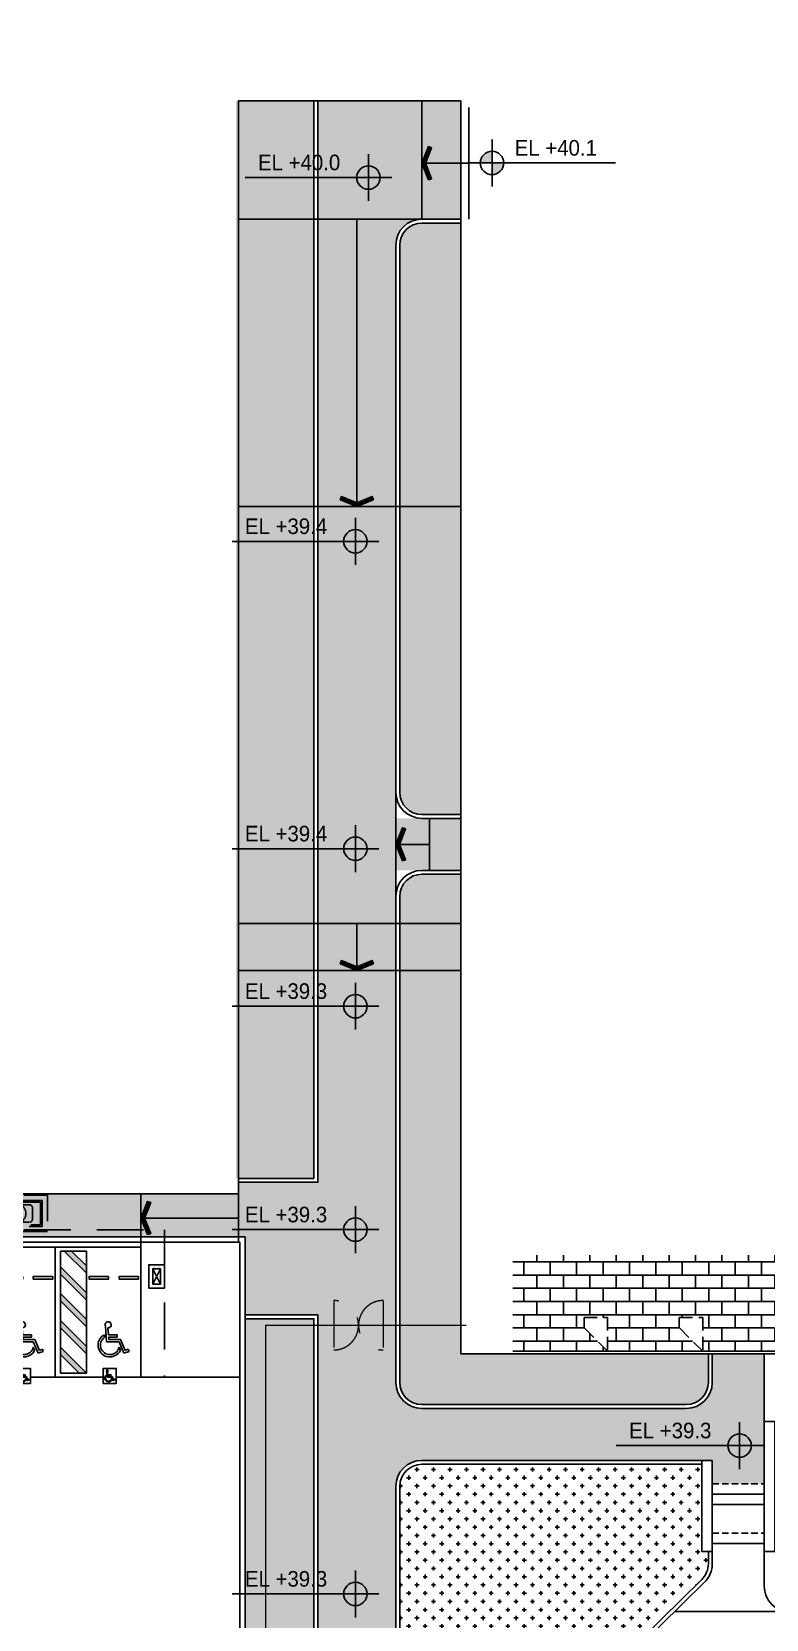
# Model space of a CAD drawing. Header units: millimetres. Extents: x -58335 to 291665, y -66693 to 213307.
# Drawn here: x 127654 to 155895, y 18095 to 79165 of the extents above; entities that cross this region are included whole.
import ezdxf
from ezdxf.enums import TextEntityAlignment as Align

# ---------------------------------------------------------------- set-up
doc = ezdxf.new("R2010")
doc.units = ezdxf.units.MM
doc.header["$LTSCALE"] = 1000
for name, pattern in [('X-SITE$0$H1', [1.5, 1, -0.5]), ('X-SITE$0$HID', [2.8, 1.8, -1]), ('X-SITE$0$HIDDEN', [0.375, 0.25, -0.125])]:
    doc.linetypes.add(name, pattern=pattern)
for name, color, linetype in [('X-SITE$0$# 레벨계획 PLOT', 212, 'Continuous'), ('X-SITE$0$-MY-hatch', 254, 'Continuous'), ('X-SITE$0$-MY-계획선', 253, 'Continuous'), ('X-SITE$0$-MY-녹지', 254, 'Continuous'), ('X-SITE$0$-MY-보조선', 253, 'Continuous'), ('X-SITE$0$-MY-포장Hatch', 254, 'Continuous'), ('X-SITE$0$-MY-포장선', 254, 'Continuous'), ('X-SITE$0$-경계휀스', 5, 'Continuous'), ('X-SITE$0$A-ELE-8', 8, 'Continuous'), ('X-SITE$0$A-ETC-전기', 8, 'X-SITE$0$H1'), ('X-SITE$0$A-HAT', 252, 'Continuous'), ('X-SITE$0$A-PARK', 8, 'Continuous'), ('X-SITE$0$A-ROAD', 6, 'Continuous'), ('X-SITE$0$A-ROAD-PED', 8, 'Continuous'), ('X-SITE$0$A-SYM-LEVEL', 7, 'Continuous'), ('X-SITE$0$A-TEXT-NOTE', 7, 'Continuous'), ('X-SITE$0$BOUNDARY_추후 증축', 7, 'X-SITE$0$H1'), ('X-SITE$0$PV-COL', 8, 'Continuous'), ('X-SITE$0$PV-주차장', 6, 'Continuous')]:
    doc.layers.add(name, color=color, linetype=linetype)
doc.layers.add('X-SITE$0$NOPLOT', color=193, linetype='Continuous', plot=False)
doc.styles.add('X-SITE$0$Gtx', font='')
doc.styles.add('X-SITE$0$WL', font='malgun.ttf')
doc.styles.get('X-SITE$0$Gtx').set_extended_font_data('Dotum')
doc.linetypes.add('X-SITE$0$FENCELINE1', pattern='A,6.35,-2.54,[133,ltypeshp.shx,S=2.54,R=0,X=-2.54,Y=0],-2.54,25.4', length=36.83)
pattern_1 = [(0, (-29382.5, 14650.24), (317.5, 317.5), [158.75, -476.25]), (90, (-29303.13, 14570.87), (-317.5, 317.5), [158.75, -476.25])]
pattern_2 = [(0, (-13126707.96, 453992), (0, 609.6), []), (90, (-13126707.96, 453992), (-609.6, 609.6), [609.6, -609.6])]
pattern_3 = [(0, (-245096.27, 36920.53), (0, 508), []), (90, (-245096.27, 36920.53), (-508, 508), [508, -508])]

# ---------------------------------------------------------------- blocks, each defined once
blk = doc.blocks.new('X-SITE$0$sym_level')
at = {"layer": 'X-SITE$0$A-SYM-LEVEL'}
h = blk.add_hatch(color=256, dxfattribs=at)
h.paths.add_polyline_path([(0, 450, 0.414214), (-450, 0), (0, 0)])
h.paths.add_polyline_path([(450, 0), (0, 0), (0, -450, 0.414214)])
blk.add_line((0, 900), (0, -900), dxfattribs=at)
blk.add_circle((0, 0), 450, dxfattribs=at)
blk = doc.blocks.new('X-SITE$0$240910_L-1F')
at = {"layer": 'X-SITE$0$-MY-hatch'}
h = blk.add_hatch(dxfattribs=at)
h.set_pattern_fill('AR-B816', color=256, scale=2.5, style=2)
h.set_pattern_definition(pattern_3)
h.paths.add_polyline_path([(120411, 44355), (120411, 43055), (119511, 43955), (119511, 44355)])
h.paths.add_polyline_path([(123171, 43955), (123171, 44355), (124071, 44355), (124071, 43055)])
h.paths.add_polyline_path([(126831, 44355), (127731, 44355), (127731, 43055), (126831, 43955)])
h.paths.add_polyline_path([(131391, 43055), (130491, 43955), (130491, 44355), (131391, 44355)])
h.paths.add_polyline_path([(134151, 44355), (135051, 44355), (135051, 43055), (134151, 43955)])
h.paths.add_polyline_path([(137811, 44355), (138711, 44355), (138711, 43055), (137811, 43955)])
h.paths.add_polyline_path([(141471, 43955), (141471, 44355), (142371, 44355), (142371, 43055)])
h.paths.add_polyline_path([(145131, 43955), (145131, 44355), (146031, 44355), (146031, 43055)])
h.paths.add_polyline_path([(148771, 46755), (116771, 46755), (116771, 43055), (148771, 43055)])
h = blk.add_hatch(dxfattribs=at)
h.set_pattern_fill('AR-B816', color=256, scale=2.5, style=2)
h.set_pattern_definition(pattern_3)
h.paths.add_polyline_path([(120411, 44355), (120411, 43055), (119511, 43955), (119511, 44355)])
h.paths.add_polyline_path([(123171, 43955), (123171, 44355), (124071, 44355), (124071, 43055)])
h.paths.add_polyline_path([(126831, 44355), (127731, 44355), (127731, 43055), (126831, 43955)])
h.paths.add_polyline_path([(131391, 43055), (130491, 43955), (130491, 44355), (131391, 44355)])
h.paths.add_polyline_path([(134151, 44355), (135051, 44355), (135051, 43055), (134151, 43955)])
h.paths.add_polyline_path([(137811, 44355), (138711, 44355), (138711, 43055), (137811, 43955)])
h.paths.add_polyline_path([(141471, 43955), (141471, 44355), (142371, 44355), (142371, 43055)])
h.paths.add_polyline_path([(145131, 43955), (145131, 44355), (146031, 44355), (146031, 43055)])
h.paths.add_polyline_path([(148771, 46755), (116771, 46755), (116771, 43055), (148771, 43055)])
at = {"layer": 'X-SITE$0$-MY-녹지'}
h = blk.add_hatch(dxfattribs=at)
h.set_pattern_fill('CROSS', color=256, scale=50, style=2)
h.set_pattern_definition(pattern_1)
edge = h.paths.add_edge_path()
edge.add_line((114771, 63705), (114771, 86455))
edge.add_line((114771, 86455), (113271, 86455))
edge.add_arc((113271, 85605), 850, 90, 180)
edge.add_line((112421, 85605), (112421, 64555))
edge.add_arc((113271, 64555), 850, 180, 270)
edge.add_line((113271, 63705), (114771, 63705))
edge = h.paths.add_edge_path()
edge.add_line((114771, 42955), (114771, 61405))
edge.add_line((114771, 61405), (113271, 61405))
edge.add_arc((113271, 60555), 850, 90, 180)
edge.add_line((112421, 60555), (112421, 41855))
edge.add_arc((113271, 41855), 850, 180, 270)
edge.add_line((113271, 41005), (123438, 41005))
edge.add_arc((123438, 41855), 850, 270, 360)
edge.add_line((124288, 41855), (124288, 42955))
edge.add_line((124288, 42955), (114771, 42955))
h.paths.add_polyline_path([(109121, 91155), (106121, 91155), (106121, 49705), (109121, 49705)])
h = blk.add_hatch(dxfattribs=at)
h.set_pattern_fill('CROSS', color=256, scale=50, style=2)
h.set_pattern_definition(pattern_1)
h.paths.add_polyline_path([(109121, 91155), (106121, 91155), (106121, 49705), (109121, 49705)])
edge = h.paths.add_edge_path()
edge.add_line((114771, 63705), (114771, 86455))
edge.add_line((114771, 86455), (113271, 86455))
edge.add_arc((113271, 85605), 850, 90, 180)
edge.add_line((112421, 85605), (112421, 64555))
edge.add_arc((113271, 64555), 850, 180, 270)
edge.add_line((113271, 63705), (114771, 63705))
edge = h.paths.add_edge_path()
edge.add_line((114771, 42955), (114771, 61405))
edge.add_line((114771, 61405), (113271, 61405))
edge.add_arc((113271, 60555), 850, 90, 180)
edge.add_line((112421, 60555), (112421, 41855))
edge.add_arc((113271, 41855), 850, 180, 270)
edge.add_line((113271, 41005), (123438, 41005))
edge.add_arc((123438, 41855), 850, 270, 360)
edge.add_line((124288, 41855), (124288, 42955))
edge.add_line((124288, 42955), (114771, 42955))
h = blk.add_hatch(dxfattribs=at)
h.set_pattern_fill('CROSS', color=256, scale=50, style=2)
h.set_pattern_definition(pattern_1)
edge = h.paths.add_edge_path()
edge.add_line((107571, -5402), (106471, -5402))
edge.add_line((106471, -5402), (106471, -5952))
edge.add_line((106471, -5952), (108271, -5952))
edge.add_arc((108271, -5102), 850, 270, 360)
edge.add_line((109121, -5102), (109121, 44305))
edge.add_line((109121, 44305), (106471, 44305))
edge.add_line((106471, 44305), (106471, -4402))
edge.add_line((106471, -4402), (107571, -4402))
edge.add_line((107571, -4402), (107571, -5402))
h = blk.add_hatch(dxfattribs=at)
h.set_pattern_fill('CROSS', color=256, scale=50, style=2)
h.set_pattern_definition(pattern_1)
edge = h.paths.add_edge_path()
edge.add_line((107571, -5402), (106471, -5402))
edge.add_line((106471, -5402), (106471, -5952))
edge.add_line((106471, -5952), (108271, -5952))
edge.add_arc((108271, -5102), 850, 270, 360)
edge.add_line((109121, -5102), (109121, 44305))
edge.add_line((109121, 44305), (106471, 44305))
edge.add_line((106471, 44305), (106471, -4402))
edge.add_line((106471, -4402), (107571, -4402))
edge.add_line((107571, -4402), (107571, -5402))
h = blk.add_hatch(dxfattribs=at)
h.set_pattern_fill('CROSS', color=256, scale=50, style=2)
h.set_pattern_definition(pattern_1)
edge = h.paths.add_edge_path()
edge.add_line((124038, 35355), (124038, 38705))
edge.add_line((124038, 38705), (113271, 38705))
edge.add_arc((113271, 37855), 850, 90, 180)
edge.add_line((112421, 37855), (112421, 23671))
edge.add_arc((112771, 23671), 350, 180, 314.56562)
edge.add_line((113017, 23422), (124034, 34274))
edge.add_arc((123438, 34879), 850, 314.56562, 360)
edge.add_line((124288, 34879), (124288, 35355))
edge.add_line((124288, 35355), (124038, 35355))
h = blk.add_hatch(dxfattribs=at)
h.set_pattern_fill('CROSS', color=256, scale=50, style=2)
h.set_pattern_definition(pattern_1)
edge = h.paths.add_edge_path()
edge.add_line((124038, 35355), (124038, 38705))
edge.add_line((124038, 38705), (113271, 38705))
edge.add_arc((113271, 37855), 850, 90, 180)
edge.add_line((112421, 37855), (112421, 23671))
edge.add_arc((112771, 23671), 350, 180, 314.56562)
edge.add_line((113017, 23422), (124034, 34274))
edge.add_arc((123438, 34879), 850, 314.56562, 360)
edge.add_line((124288, 34879), (124288, 35355))
edge.add_line((124288, 35355), (124038, 35355))
h = blk.add_hatch(dxfattribs=at)
h.set_pattern_fill('CROSS', color=256, scale=50, style=2)
h.set_pattern_definition(pattern_1)
edge = h.paths.add_edge_path()
edge.add_line((167850, -2045), (167850, 3517))
edge.add_arc((169000, 3517), 1150, 135, 180, ccw=False)
edge.add_line((168187, 4330), (170751, 6894))
edge.add_arc((170150, 7495), 850, 315, 360)
edge.add_line((171000, 7495), (171000, 10431))
edge.add_arc((170650, 10431), 350, 0, 90)
edge.add_line((170650, 10781), (169000, 10781))
edge.add_line((169000, 10781), (169000, 15581))
edge.add_line((169000, 15581), (171150, 15581))
edge.add_arc((171150, 15931), 350, 270, 360)
edge.add_line((171500, 15931), (171500, 18666))
edge.add_line((171500, 18666), (172500, 19666))
edge.add_line((172500, 19666), (172500, 33575))
edge.add_arc((171500, 32018), 1850, 57.27956, 90)
edge.add_line((171500, 33868), (163650, 33868))
edge.add_line((163650, 33868), (163650, -2252))
edge.add_line((163650, -2252), (118350, -2252))
edge.add_line((118350, -2252), (118350, 24611))
edge.add_arc((118000, 24611), 350, 0, 134.56562)
edge.add_line((117754, 24860), (112675, 19857))
edge.add_arc((113271, 19251), 850, 134.56562, 180)
edge.add_line((112421, 19251), (112421, -3602))
edge.add_arc((113271, -3602), 850, 180, 270)
edge.add_line((113271, -4452), (115271, -4452))
edge.add_line((115271, -4452), (117628, -6102))
edge.add_line((117628, -6102), (164146, -6102))
edge.add_line((164146, -6102), (167601, -2646))
edge.add_arc((167000, -2045), 850, 314.99999, 360)
h = blk.add_hatch(dxfattribs=at)
h.set_pattern_fill('CROSS', color=256, scale=50, style=2)
h.set_pattern_definition(pattern_1)
edge = h.paths.add_edge_path()
edge.add_line((167850, -2045), (167850, 3517))
edge.add_arc((169000, 3517), 1150, 135, 180, ccw=False)
edge.add_line((168187, 4330), (170751, 6894))
edge.add_arc((170150, 7495), 850, 315, 360)
edge.add_line((171000, 7495), (171000, 10431))
edge.add_arc((170650, 10431), 350, 0, 90)
edge.add_line((170650, 10781), (169000, 10781))
edge.add_line((169000, 10781), (169000, 15581))
edge.add_line((169000, 15581), (171150, 15581))
edge.add_arc((171150, 15931), 350, 270, 360)
edge.add_line((171500, 15931), (171500, 18666))
edge.add_line((171500, 18666), (172500, 19666))
edge.add_line((172500, 19666), (172500, 33575))
edge.add_arc((171500, 32018), 1850, 57.27956, 90)
edge.add_line((171500, 33868), (163650, 33868))
edge.add_line((163650, 33868), (163650, -2252))
edge.add_line((163650, -2252), (118350, -2252))
edge.add_line((118350, -2252), (118350, 24611))
edge.add_arc((118000, 24611), 350, 0, 134.56562)
edge.add_line((117754, 24860), (112675, 19857))
edge.add_arc((113271, 19251), 850, 134.56562, 180)
edge.add_line((112421, 19251), (112421, -3602))
edge.add_arc((113271, -3602), 850, 180, 270)
edge.add_line((113271, -4452), (115271, -4452))
edge.add_line((115271, -4452), (117628, -6102))
edge.add_line((117628, -6102), (164146, -6102))
edge.add_line((164146, -6102), (167601, -2646))
edge.add_arc((167000, -2045), 850, 314.99999, 360)
at = {"layer": 'X-SITE$0$-MY-포장Hatch'}
h = blk.add_hatch(dxfattribs=at)
h.set_pattern_fill('AR-B816', color=256, scale=3)
h.set_pattern_definition(pattern_2)
edge = h.paths.add_edge_path()
edge.add_line((21960, 91805), (62471, 91805))
edge.add_line((62471, 91805), (62471, 100355))
edge.add_arc((62471, 98555), 1800, 90, 180)
edge.add_line((60671, 98555), (60671, 93455))
edge.add_line((60671, 93455), (18271, 93455))
edge.add_arc((18271, 91655), 1800, 90, 180)
edge.add_line((16471, 91655), (16471, 47455))
edge.add_line((16471, 47455), (106471, 47455))
edge.add_line((106471, 47455), (106471, 44455))
edge.add_line((106471, 44455), (109271, 44455))
edge.add_line((109271, 44455), (109271, 49555))
edge.add_line((109271, 49555), (106221, 49555))
edge.add_line((106221, 49555), (106221, 49105))
edge.add_line((106221, 49105), (20121, 49105))
edge.add_line((20121, 49105), (20121, 49505))
edge.add_line((20121, 49505), (18221, 49505))
edge.add_line((18221, 49505), (18221, 91805))
edge.add_line((18221, 91805), (21960, 91805))
edge.add_line((21960, 91805), (21960, 91805))
h = blk.add_hatch(dxfattribs=at)
h.set_pattern_fill('AR-B816', color=256, scale=3)
h.set_pattern_definition(pattern_2)
edge = h.paths.add_edge_path()
edge.add_line((21960, 91805), (62471, 91805))
edge.add_line((62471, 91805), (62471, 100355))
edge.add_arc((62471, 98555), 1800, 90, 180)
edge.add_line((60671, 98555), (60671, 93455))
edge.add_line((60671, 93455), (18271, 93455))
edge.add_arc((18271, 91655), 1800, 90, 180)
edge.add_line((16471, 91655), (16471, 47455))
edge.add_line((16471, 47455), (106471, 47455))
edge.add_line((106471, 47455), (106471, 44455))
edge.add_line((106471, 44455), (109271, 44455))
edge.add_line((109271, 44455), (109271, 49555))
edge.add_line((109271, 49555), (106221, 49555))
edge.add_line((106221, 49555), (106221, 49105))
edge.add_line((106221, 49105), (20121, 49105))
edge.add_line((20121, 49105), (20121, 49505))
edge.add_line((20121, 49505), (18221, 49505))
edge.add_line((18221, 49505), (18221, 91805))
edge.add_line((18221, 91805), (21960, 91805))
edge.add_line((21960, 91805), (21960, 91805))
h = blk.add_hatch(dxfattribs=at)
h.set_pattern_fill('AR-B816', color=256, scale=3)
h.set_pattern_definition(pattern_2)
edge = h.paths.add_edge_path()
edge.add_line((114771, 91155), (109271, 91155))
edge.add_line((109271, 91155), (109271, -3602))
edge.add_line((109271, -3602), (112271, -3602))
edge.add_line((112271, -3602), (112271, 19251))
edge.add_arc((113271, 19251), 1000, 134.56562, 180, ccw=False)
edge.add_line((112569, 19964), (114799, 22160))
edge.add_line((114799, 22160), (114799, 22160))
edge.add_line((114799, 22160), (113396, 23585))
edge.add_line((113396, 23585), (113122, 23315))
edge.add_arc((112771, 23671), 500, 180, 314.56562, ccw=False)
edge.add_line((112271, 23671), (112271, 37855))
edge.add_arc((113271, 37855), 1000, 90, 180, ccw=False)
edge.add_line((113271, 38855), (124438, 38855))
edge.add_line((124438, 38855), (124438, 37955))
edge.add_line((124438, 37955), (126438, 37955))
edge.add_line((126438, 37955), (126438, 42955))
edge.add_line((126438, 42955), (124438, 42955))
edge.add_line((124438, 42955), (124438, 41855))
edge.add_arc((123438, 41855), 1000, -90, 0, ccw=False)
edge.add_line((123438, 40855), (113271, 40855))
edge.add_arc((113271, 41855), 1000, 180, 270, ccw=False)
edge.add_line((112271, 41855), (112271, 61555))
edge.add_line((112271, 61555), (114771, 61555))
edge.add_line((114771, 61555), (114771, 63555))
edge.add_line((114771, 63555), (112271, 63555))
edge.add_line((112271, 63555), (112271, 85605))
edge.add_arc((113271, 85605), 1000, 90, 180, ccw=False)
edge.add_line((113271, 86605), (114771, 86605))
edge.add_line((114771, 86605), (114771, 91155))
edge.add_line((114771, 91155), (114771, 91155))
edge.add_line((114771, 91155), (114771, 91155))
h = blk.add_hatch(dxfattribs=at)
h.set_pattern_fill('AR-B816', color=256, scale=3)
h.set_pattern_definition(pattern_2)
edge = h.paths.add_edge_path()
edge.add_line((114771, 61555), (114771, 63555))
edge.add_line((114771, 63555), (112271, 63555))
edge.add_line((112271, 63555), (112271, 85605))
edge.add_arc((113271, 85605), 1000, 90, 180, ccw=False)
edge.add_line((113271, 86605), (114771, 86605))
edge.add_line((114771, 86605), (114771, 90255))
edge.add_line((114771, 90255), (114771, 90255))
edge.add_line((114771, 90255), (114771, 91155))
edge.add_line((114771, 91155), (109271, 91155))
edge.add_line((109271, 91155), (109271, -3602))
edge.add_line((109271, -3602), (112271, -3602))
edge.add_line((112271, -3602), (112271, 19251))
edge.add_arc((113271, 19251), 1000, 134.56562, 180, ccw=False)
edge.add_line((112569, 19964), (114799, 22160))
edge.add_line((114799, 22160), (114799, 22160))
edge.add_line((114799, 22160), (113396, 23585))
edge.add_line((113396, 23585), (113122, 23315))
edge.add_arc((112771, 23671), 500, 180, 314.56562, ccw=False)
edge.add_line((112271, 23671), (112271, 37855))
edge.add_arc((113271, 37855), 1000, 90, 180, ccw=False)
edge.add_line((113271, 38855), (124438, 38855))
edge.add_line((124438, 38855), (124438, 37955))
edge.add_line((124438, 37955), (126438, 37955))
edge.add_line((126438, 37955), (126438, 42955))
edge.add_line((126438, 42955), (124438, 42955))
edge.add_line((124438, 42955), (124438, 41855))
edge.add_arc((123438, 41855), 1000, -90, 0, ccw=False)
edge.add_line((123438, 40855), (113271, 40855))
edge.add_arc((113271, 41855), 1000, 180, 270, ccw=False)
edge.add_line((112271, 41855), (112271, 61555))
edge.add_line((112271, 61555), (114771, 61555))
at = {"layer": 'Defpoints', "linetype": 'X-SITE$0$H1', "ltscale": 0.5, "elevation": 0}
for points in [[(119511, 44355), (120411, 44355), (120411, 43055), (119511, 43955)], [(119511, 44355), (120411, 44355), (120411, 43055), (119511, 43955)], [(123171, 44355), (124071, 44355), (124071, 43055), (123171, 43955)], [(123171, 44355), (124071, 44355), (124071, 43055), (123171, 43955)]]:
    blk.add_lwpolyline(points, close=True, dxfattribs=at)
at = {"layer": 'X-SITE$0$# 레벨계획 PLOT'}
for p, q in [((113271, 91155), (113269, 86605)), ((113271, 91155), (113269, 86605)), ((115071, 90905), (115071, 86605)), ((115071, 90905), (115071, 86605)), ((114771, 75555, 0), (106221, 75555, 0)), ((114771, 75555, 0), (106221, 75555, 0)), ((106221, 59505, 0), (114771, 59505, 0)), ((106221, 59505, 0), (114771, 59505, 0)), ((106221, 57705, 0), (114771, 57705, 0)), ((106221, 57705, 0), (114771, 57705, 0)), ((102471, 49105), (102471, 47255)), ((102471, 49105), (102471, 47255)), ((106221, 49105, 0), (106221, 47255)), ((106221, 49105, 0), (106221, 47255))]:
    blk.add_line(p, q, dxfattribs=at)
for points in [[(113269, 86605), (106221, 86605)], [(113269, 86605), (106221, 86605)], [(112271, 64555), (112271, 60555)], [(112271, 64555), (112271, 60555)]]:
    blk.add_lwpolyline(points, dxfattribs=at)
at = {"layer": 'X-SITE$0$# 레벨계획 PLOT', "elevation": 0}
blk.add_lwpolyline([(113571, 63555), (113571, 61555)], dxfattribs=at)
blk.add_lwpolyline([(113571, 63555), (113571, 61555)], dxfattribs=at)
at = {"layer": 'X-SITE$0$-MY-hatch', "elevation": 0}
for points in [[(116771, 43055), (148771, 43055)], [(116771, 43055), (148771, 43055)], [(116771, 42955), (148771, 42955)], [(116771, 42955), (148771, 42955)]]:
    blk.add_lwpolyline(points, dxfattribs=at)
at = {"layer": 'X-SITE$0$-MY-계획선'}
for p, q in [((114771, 86605), (113271, 86605)), ((114771, 86605), (113271, 86605)), ((112271, 85605), (112271, 64555)), ((112271, 85605), (112271, 64555)), ((113271, 63555), (114771, 63555)), ((113271, 63555), (114771, 63555)), ((114771, 61555), (113271, 61555)), ((114771, 61555), (113271, 61555)), ((112271, 60555), (112271, 41855)), ((112271, 60555), (112271, 41855)), ((106471, 44455), (109271, 44455)), ((106471, 44455), (109271, 44455)), ((124438, 41855), (124438, 42955)), ((124438, 41855), (124438, 42955)), ((126438, 40355), (126438, 42955)), ((126438, 40355), (126438, 42955)), ((113271, 40855), (123438, 40855)), ((113271, 40855), (123438, 40855)), ((113271, 38855), (124438, 38855)), ((113271, 38855), (124438, 38855))]:
    blk.add_line(p, q, dxfattribs=at)
for points in [[(106221, 49555), (109271, 49555), (109271, 91155)], [(106221, 49555), (109271, 49555), (109271, 91155)], [(126438, 40355), (126838, 40355), (126838, 35355)], [(126438, 40355), (126838, 40355), (126838, 35355)], [(124438, 38855), (124038, 38855), (124038, 35355)], [(124438, 38855), (124038, 38855), (124038, 35355)], [(124438, 35355), (124038, 35355)], [(124438, 35355), (124038, 35355)], [(126838, 35355), (126438, 35355)], [(126838, 35355), (126438, 35355)]]:
    blk.add_lwpolyline(points, dxfattribs=at)
for points in [[(106471, -6102), (108271, -6102, 0.414214), (109271, -5102), (109271, 44455)], [(106471, -6102), (108271, -6102, 0.414214), (109271, -5102), (109271, 44455)], [(126438, 40355), (126438, 34018, 0.414214), (127438, 33018)], [(126438, 40355), (126438, 34018, 0.414214), (127438, 33018)], [(124438, 38855), (124438, 34879, -0.200883), (124139, 34167), (113122, 23315, -0.665441), (112271, 23671), (112271, 37855)], [(124438, 38855), (124438, 34879, -0.200883), (124139, 34167), (113122, 23315, -0.665441), (112271, 23671), (112271, 37855)]]:
    blk.add_lwpolyline(points, format="xyb", dxfattribs=at)
for centre, start, end in [((113271, 85605), 90, 180), ((113271, 85605), 90, 180), ((113271, 64555), 180, 270), ((113271, 64555), 180, 270), ((113271, 60555), 90, 180), ((113271, 60555), 90, 180), ((113271, 41855), 180, 270), ((113271, 41855), 180, 270), ((123438, 41855), 270, 0), ((123438, 41855), 270, 0), ((113271, 37855), 90, 180), ((113271, 37855), 90, 180)]:
    blk.add_arc(centre, 1000, start, end, dxfattribs=at)
at = {"layer": 'X-SITE$0$-MY-보조선'}
for p, q in [((114771, 86455), (113271, 86455)), ((114771, 86455), (113271, 86455)), ((112421, 85605), (112421, 64555)), ((112421, 85605), (112421, 64555)), ((113271, 63705), (114771, 63705)), ((113271, 63705), (114771, 63705)), ((114771, 61405), (113271, 61405)), ((114771, 61405), (113271, 61405)), ((112421, 60555), (112421, 41855)), ((112421, 60555), (112421, 41855)), ((124288, 41855), (124288, 42955)), ((124288, 41855), (124288, 42955)), ((113271, 41005), (123438, 41005)), ((113271, 41005), (123438, 41005)), ((113271, 38705), (124038, 38705)), ((113271, 38705), (124038, 38705))]:
    blk.add_line(p, q, dxfattribs=at)
for points in [[(106221, 49705), (109121, 49705), (109121, 91155)], [(106221, 49705), (109121, 49705), (109121, 91155)], [(124438, 37555), (126438, 37555)], [(124438, 37555), (126438, 37555)], [(124438, 37155), (126438, 37155)], [(124438, 37155), (126438, 37155)], [(124438, 35655), (126438, 35655)], [(124438, 35655), (126438, 35655)]]:
    blk.add_lwpolyline(points, dxfattribs=at)
for points in [[(106471, -5952), (108271, -5952, 0.414214), (109121, -5102), (109121, 44305), (106471, 44305)], [(106471, -5952), (108271, -5952, 0.414214), (109121, -5102), (109121, 44305), (106471, 44305)], [(124288, 35355), (124288, 34879, -0.200883), (124034, 34274), (113017, 23422, -0.665441), (112421, 23671), (112421, 37855)], [(124288, 35355), (124288, 34879, -0.200883), (124034, 34274), (113017, 23422, -0.665441), (112421, 23671), (112421, 37855)]]:
    blk.add_lwpolyline(points, format="xyb", dxfattribs=at)
at = {"layer": 'X-SITE$0$-MY-보조선', "linetype": 'X-SITE$0$HIDDEN'}
for points in [[(124438, 37955), (126438, 37955)], [(124438, 37955), (126438, 37955)], [(124438, 36055), (126438, 36055)], [(124438, 36055), (126438, 36055)]]:
    blk.add_lwpolyline(points, dxfattribs=at)
at = {"layer": 'X-SITE$0$-MY-보조선'}
for centre, start, end in [((113271, 85605), 90, 180), ((113271, 85605), 90, 180), ((113271, 64555), 180, 270), ((113271, 64555), 180, 270), ((113271, 60555), 90, 180), ((113271, 60555), 90, 180), ((113271, 41855), 180, 270), ((113271, 41855), 180, 270), ((123438, 41855), 270, 0), ((123438, 41855), 270, 0), ((113271, 37855), 90, 180), ((113271, 37855), 90, 180)]:
    blk.add_arc(centre, 850, start, end, dxfattribs=at)
at = {"layer": 'X-SITE$0$-MY-포장선'}
blk.add_lwpolyline([(127195, 33048), (123004, 33048)], dxfattribs=at)
blk.add_lwpolyline([(127195, 33048), (123004, 33048)], dxfattribs=at)
at = {"layer": 'X-SITE$0$-경계휀스', "linetype": 'X-SITE$0$HID', "lineweight": 0}
for points in [[(109885, 45005), (109885, 43105, 1)], [(109885, 45005), (109885, 43105, 1)], [(111785, 45005), (111785, 43105, -1)], [(111785, 45005), (111785, 43105, -1)]]:
    blk.add_lwpolyline(points, format="xyb", close=True, dxfattribs=at)
at = {"layer": 'X-SITE$0$-경계휀스', "linetype": 'X-SITE$0$FENCELINE1', "lineweight": 0, "ltscale": 0.1}
blk.add_lwpolyline([(107271, -4402), (107271, 44055), (114971, 44055)], dxfattribs=at)
blk.add_lwpolyline([(107271, -4402), (107271, 44055), (114971, 44055)], dxfattribs=at)
at = {"layer": 'X-SITE$0$A-ELE-8', "elevation": 0}
blk.add_lwpolyline([(106221, 91175), (106221, 49105), (20121, 49105), (20121, 91805), (62491, 91805)], dxfattribs=at)
blk.add_lwpolyline([(106221, 91175), (106221, 49105), (20121, 49105), (20121, 91805), (62491, 91805)], dxfattribs=at)
blk = doc.blocks.new('X-SITE$0$장애인')
at = {"layer": 'X-SITE$0$A-PARK'}
for points in [[(150, -919), (150, -1200), (152, -1200), (1152, -200), (869, -200)], [(1185, -1200), (902, -1200), (1902, -200), (2185, -200)], [(1935, -1200), (2218, -1200), (3218, -200), (2935, -200)], [(2968, -1200), (3250, -1200), (4250, -200), (3968, -200)], [(4283, -1200), (4000, -1200), (4850, -350), (4850, -633)]]:
    blk.add_hatch(color=256, dxfattribs=at).paths.add_polyline_path(points)
for p, q in [((150, -200), (150, -1200)), ((4850, -200), (150, -200)), ((869, -200), (150, -919)), ((1152, -200), (150, -1202)), ((1902, -200), (902, -1200)), ((2185, -200), (1185, -1200)), ((2935, -200), (1935, -1200)), ((3218, -200), (2218, -1200)), ((3968, -200), (2968, -1200)), ((4250, -200), (3250, -1200)), ((4850, -350), (4000, -1200)), ((4850, -200), (4850, -1200)), ((4850, -1200), (150, -1200)), ((4850, -633), (4283, -1200)), ((1364, -1978), (1970, -1934)), ((1364, -1978), (1364, -2456)), ((1454, -2062), (1544, -2055)), ((1454, -2062), (1454, -2516)), ((1535, -1902), (1636, -1895)), ((1544, -2055), (1544, -2384)), ((1544, -2384), (1634, -2384)), ((1634, -2049), (1903, -2029)), ((1634, -2384), (1634, -2049)), ((1364, -2456), (920, -2644)), ((989, -2841), (920, -2644)), ((1074, -2812), (989, -2841)), ((1153, -2458), (1032, -2509)), ((1454, -2516), (1033, -2694)), ((1074, -2812), (1033, -2694))]:
    blk.add_line(p, q, dxfattribs=at)
blk.add_lwpolyline([(0, -2350), (0, -3300), (5000, -3300), (5000, 0), (0, 0), (0, -1850)], dxfattribs=at)
for points in [[(3875, -2055), (3875, -1305), (3775, -1305), (3775, -2055)], [(-240, -1850), (-240, -2350), (340, -2350), (340, -1850)], [(3875, -3205), (3875, -2455), (3775, -2455), (3775, -3205)]]:
    blk.add_lwpolyline(points, close=True, dxfattribs=at)
for points in [[(-88, -2187, -1.309255), (86, -1968), (58, -1972, 1.370362), (-55, -2172)], [(94, -2020), (214, -2008, 2.252067), (244, -1974), (4, -2001), (4, -2170), (-131, -2231), (-100, -2299), (-73, -2287), (-91, -2246), (34, -2189), (34, -2028), (64, -2024), (64, -2143), (94, -2143)]]:
    blk.add_lwpolyline(points, format="xyb", close=True, dxfattribs=at)
for centre, radius, start, end in [((1234, -2104), 453, 27.5134, 243.46498), ((1234, -2104), 363, 33.83119, 257.1219), ((2018, -2039), 116, 175.03017, 114.88273)]:
    blk.add_arc(centre, radius, start, end, dxfattribs=at)
blk = doc.blocks.new('X-SITE$0$A$Cc6527170')
for p, q in [((350, 525), (50, -75)), ((350, -75), (50, 525))]:
    blk.add_line(p, q)
for points in [[(-100, -225), (500, -225), (500, 675), (-100, 675)], [(50, -75), (350, -75), (350, 525), (50, 525)]]:
    blk.add_lwpolyline(points, close=True)
at = {"linetype": 'Continuous', "style": 'X-SITE$0$Gtx'}
blk.add_text('주차장 PV 캐노피 기둥', height=20, dxfattribs=at).set_placement((200, 588, 0), align=Align.MIDDLE)
blk = doc.blocks.new('통신맨홀(2400X1400)')
for points in [[(2400, 0), (0, 0), (0, 1400), (2400, 1400)], [(2400, 0), (0, 0), (0, 1400), (2400, 1400)], [(2200, 1200), (200, 1200), (200, 200), (2200, 200)], [(2200, 1200), (200, 1200), (200, 200), (2200, 200)], [(2137, 1137), (263, 1137), (263, 263), (2137, 263)]]:
    blk.add_lwpolyline(points, close=True)
blk.add_lwpolyline([(1718, 1032), (682, 1032, 0.414214), (576, 926), (576, 474, 0.414214), (682, 368), (1718, 368, 0.414214), (1824, 474), (1824, 926, 0.414214)], format="xyb", close=True)
blk.add_circle((1200, 700), 375)
at = {"style": 'X-SITE$0$WL'}
blk.add_text('H', height=526, rotation=180, dxfattribs=at).set_placement((1200, 700), align=Align.MIDDLE)
blk.add_text('H', height=526, rotation=180, dxfattribs=at).set_placement((1200, 700), align=Align.MIDDLE)
blk = doc.blocks.new('X-SITE$0$SKBAB-DH-MDLD$0$ARROWX')
at = {"color": 0}
blk.add_lwpolyline([(-0.2, -0.5), (-0.293, -0.463), (-0.108, 0), (-0.293, 0.463), (-0.2, 0.5), (0, 0)], close=True, dxfattribs=at)
for points in [[(-0.2, 0.5), (-0.293, 0.463), (0, 0), (-0.108, 0)], [(0, 0), (-0.108, 0), (-0.2, -0.5), (-0.293, -0.463)]]:
    blk.add_solid(points, dxfattribs=at)

msp = doc.modelspace()

# ---------------------------------------------------------------- linework, layer by layer
at = {"layer": 'X-SITE$0$# 레벨계획 PLOT'}
for p, q in [((142653.6, 74105), (144453.6, 74105)), ((140153.6, 60905), (140153.6, 71955)), ((141653.6, 47905), (142953.6, 47905)), ((140153.6, 43055), (140153.6, 44855))]:
    msp.add_line(p, q, dxfattribs=at)
at = {"layer": 'X-SITE$0$# 레벨계획 PLOT', "elevation": 0}
msp.add_lwpolyline([(131853.6, 33530), (135603.6, 33530)], dxfattribs=at)
at = {"layer": 'X-SITE$0$A-HAT', "elevation": 0}
msp.add_lwpolyline([(45853.6, 77005), (45853.6, 32805), (135853.6, 32805), (135853.6, -20501.8)], dxfattribs=at)
at = {"layer": 'X-SITE$0$A-ROAD', "elevation": 0}
msp.add_lwpolyline([(45653.6, 77005), (45653.6, 32605), (135653.6, 32605), (135653.6, -20501.8, 0.4142136), (141653.6, -26501.8)], format="xyb", dxfattribs=at)
at = {"layer": 'X-SITE$0$A-ROAD-PED', "elevation": 0}
msp.add_lwpolyline([(135653.6, 27405), (131853.6, 27405), (131853.6, 32605)], dxfattribs=at)
at = {"layer": 'X-SITE$0$A-SYM-LEVEL'}
for p, q in [((144451.7, 74118.2), (150094.2, 74118.2)), ((141499.1, 73555.5), (135856.6, 73555.5)), ((140996.9, 59560.9), (135354.4, 59560.9)), ((140996.9, 47737), (135354.4, 47737)), ((140996.9, 41677.2), (135354.4, 41677.2)), ((140996.9, 33083.2), (135354.4, 33083.2)), ((155771, 24773.9), (150128.5, 24773.9)), ((140996.9, 19068), (135354.4, 19068))]:
    msp.add_line(p, q, dxfattribs=at)
at = {"layer": 'X-SITE$0$BOUNDARY_추후 증축', "ltscale": 3, "elevation": 0}
msp.add_lwpolyline([(135603.6, 76505), (135603.6, 34455), (49503.6, 34455), (49503.6, 77155), (91853.6, 77155)], dxfattribs=at)
at = {"layer": 'X-SITE$0$NOPLOT'}
msp.add_lwpolyline([(174178, 106743.3, 0.0027012), (173847.4, 103015), (177053.6, 103015), (177053.6, 94415), (173239.2, 94415, 0.0026992), (173042, 90680), (181753.6, 90680), (181753.6, 28305), (144153.6, 28305), (144153.6, 76505), (135603.6, 76505), (135603.6, 34455), (49503.6, 34455), (49503.6, 77155), (91703.6, 77155), (91703.6, 149455), (177803.6, 149455), (177803.6, 106755), (174179.2, 106755)], format="xyb", dxfattribs=at)
at = {"layer": 'X-SITE$0$PV-주차장', "linetype": 'X-SITE$0$HID', "elevation": 0}
msp.add_lwpolyline([(46153.6, 33075), (132753.6, 33075), (132753.6, 27405), (46153.6, 27405)], close=True, dxfattribs=at)

# ---------------------------------------------------------------- block references
msp.add_blockref('X-SITE$0$240910_L-1F', (29382.5, -14650.2))
at = {"layer": 'X-SITE$0$# 레벨계획 PLOT'}
for p, xscale, yscale, zscale in [((142653.6, 74105), -1280.000000000003, 1280.000000000003, 1280.000000000001), ((141653.6, 47905), -1280.000000000005, 1280.000000000005, 1280.000000000001), ((131853.6, 33530), -1280, 1280, 1280)]:
    msp.add_blockref('X-SITE$0$SKBAB-DH-MDLD$0$ARROWX', p, dxfattribs=dict(at, xscale=xscale, yscale=yscale, zscale=zscale))
at = {"layer": 'X-SITE$0$# 레벨계획 PLOT', "xscale": -1280.000000000009, "yscale": 1280.000000000009, "zscale": 1280.000000000001, "rotation": 90}
for p in [(140153.6, 60905, 0), (140153.6, 43055)]:
    msp.add_blockref('X-SITE$0$SKBAB-DH-MDLD$0$ARROWX', p, dxfattribs=at)
at = {"layer": 'X-SITE$0$A-ETC-전기'}
msp.add_blockref('통신맨홀(2400X1400)', (125853.6, 33005), dxfattribs=at)
at = {"layer": 'X-SITE$0$A-PARK', "rotation": 90}
for p in [(125253.6, 27405), (128553.6, 27405)]:
    msp.add_blockref('X-SITE$0$장애인', p, dxfattribs=at)
at = {"layer": 'X-SITE$0$A-SYM-LEVEL'}
msp.add_blockref('X-SITE$0$sym_level', (145351.7, 74118.2), dxfattribs=at)
at = {"layer": 'X-SITE$0$A-SYM-LEVEL', "xscale": -1}
for p in [(140599.1, 73555.5), (140096.9, 59560.9), (140096.9, 47737), (140096.9, 41677.2), (140096.9, 33083.2), (154871, 24773.9), (140096.9, 19068)]:
    msp.add_blockref('X-SITE$0$sym_level', p, dxfattribs=at)
at = {"layer": 'X-SITE$0$PV-COL'}
msp.add_blockref('X-SITE$0$A$Cc6527170', (132253.6, 31055), dxfattribs=at)

# ---------------------------------------------------------------- texts
at = {"layer": 'X-SITE$0$A-TEXT-NOTE', "color": 1, "style": 'X-SITE$0$Gtx'}
for s, p in [('EL +40.1', (146220.5, 74399.6)), ('EL +40.0', (136350.9, 73836.8)), ('EL +39.4', (135848.6, 59842.3)), ('EL +39.4', (135848.6, 48018.4)), ('EL +39.3', (135848.6, 41958.6)), ('EL +39.3', (135848.6, 33364.6)), ('EL +39.3', (150622.7, 25055.2)), ('EL +39.3', (135848.6, 19349.3))]:
    msp.add_text(s, height=600, dxfattribs=at).set_placement(p)

doc.saveas('drawing.dxf')
